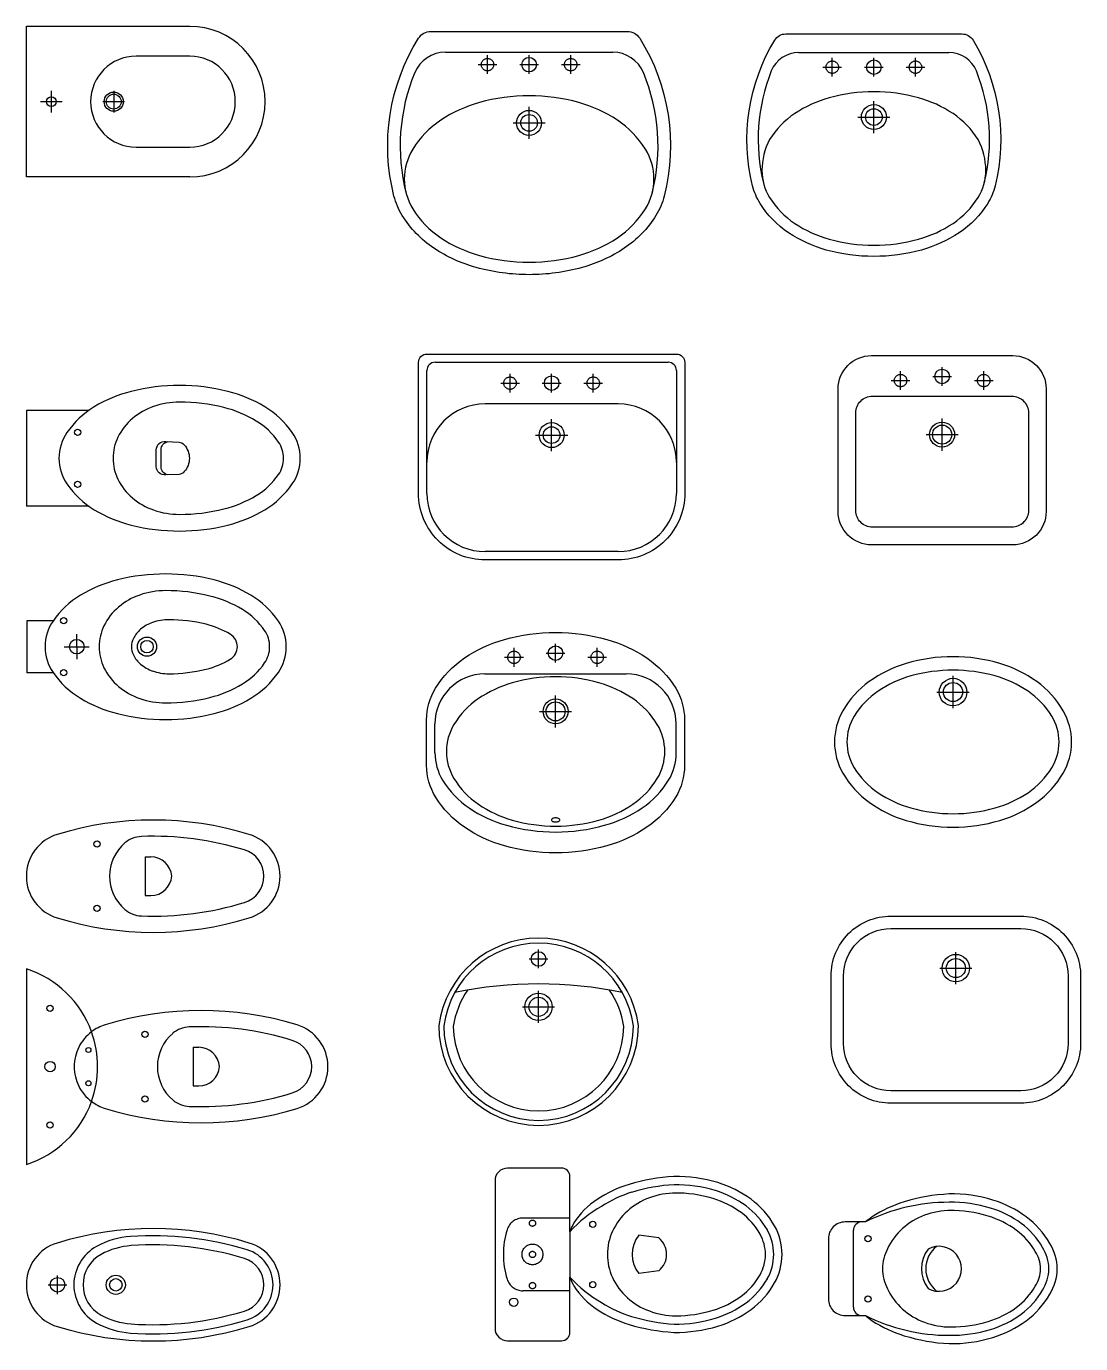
# Model space of a CAD drawing. Header units: millimetres. Extents: x 4.57 to 13.56, y 2.92 to 9.59.
# Drawn here: x 4.586 to 7.121, y 2.921 to 6.088 of the extents above; entities that cross this region are included whole.
import ezdxf

# ---------------------------------------------------------------- set-up
doc = ezdxf.new("R2010")
doc.units = ezdxf.units.MM
doc.linetypes.add('HIDDEN', pattern=[9.525, 6.35, -3.175])

msp = doc.modelspace()

# ---------------------------------------------------------------- linework, layer by layer
at = {"color": 18, "true_color": 0x000000}
for p, q in [((4.5863, 5.7261), (4.5863, 6.0882)), ((4.5863, 6.0882), (4.9792, 6.0882)), ((5.5939, 6.0261), (5.9959, 6.0261)), ((5.6949, 5.9736), (5.6949, 6.0186)), ((5.7949, 5.9736), (5.7949, 6.0186)), ((5.8949, 5.9736), (5.8949, 6.0186)), ((6.4434, 6.0251), (6.804, 6.0251)), ((5.6724, 5.9961), (5.7174, 5.9961)), ((5.7724, 5.9961), (5.8174, 5.9961)), ((5.8724, 5.9961), (5.9174, 5.9961)), ((6.5012, 5.99), (6.5462, 5.99)), ((6.5237, 5.9675), (6.5237, 6.0125)), ((6.6012, 5.99), (6.6462, 5.99)), ((6.6237, 5.9675), (6.6237, 6.0125)), ((6.7012, 5.99), (6.7462, 5.99)), ((6.7237, 5.9675), (6.7237, 6.0125)), ((4.6463, 5.9331), (4.6463, 5.8811)), ((4.6463, 5.9331), (4.6463, 5.8811)), ((4.7963, 5.9331), (4.7963, 5.8811)), ((4.6202, 5.9071), (4.6723, 5.9071)), ((4.7702, 5.9071), (4.8223, 5.9071)), ((5.7949, 5.8176), (5.7949, 5.8947)), ((6.6237, 5.8314), (6.6237, 5.9085)), ((6.5851, 5.87), (6.6622, 5.87)), ((5.7563, 5.8561), (5.8335, 5.8561)), ((4.9792, 5.7261), (4.5863, 5.7261)), ((5.5491, 4.9654), (5.5491, 5.2604)), ((5.5691, 5.2804), (6.1291, 5.2804)), ((6.1491, 5.2604), (6.1491, 4.9654)), ((6.6878, 5.2141), (6.6878, 5.2591)), ((6.7878, 5.2241), (6.7878, 5.2691)), ((6.8878, 5.2141), (6.8878, 5.2591)), ((5.7266, 5.2304), (5.7716, 5.2304)), ((5.7491, 5.2079), (5.7491, 5.2529)), ((5.8266, 5.2304), (5.8716, 5.2304)), ((5.8491, 5.2079), (5.8491, 5.2529)), ((5.9266, 5.2304), (5.9716, 5.2304)), ((5.9491, 5.2079), (5.9491, 5.2529)), ((6.6653, 5.2366), (6.7103, 5.2366)), ((6.7653, 5.2466), (6.8103, 5.2466)), ((6.8653, 5.2366), (6.9103, 5.2366)), ((4.7363, 5.1648), (4.5863, 5.1648)), ((4.5863, 5.1648), (4.5863, 4.9348)), ((4.7363, 5.1648), (4.5863, 5.1648)), ((4.5863, 5.1648), (4.5863, 4.9348)), ((6.0091, 5.1804), (5.6891, 5.1804)), ((5.8491, 5.0669), (5.8491, 5.144)), ((6.7878, 5.068), (6.7878, 5.1452)), ((5.8106, 5.1054), (5.8877, 5.1054)), ((6.7493, 5.1066), (6.8264, 5.1066)), ((4.7363, 4.9348), (4.5863, 4.9348)), ((4.7363, 4.9348), (4.5863, 4.9348)), ((6.0091, 4.8254), (5.6891, 4.8254)), ((4.6509, 4.6591), (4.5878, 4.6591)), ((4.5878, 4.6591), (4.5878, 4.5341)), ((4.7074, 4.5968), (4.7074, 4.6268)), ((4.6774, 4.5968), (4.7374, 4.5968)), ((4.7074, 4.5968), (4.7074, 4.5668)), ((5.7586, 4.5487), (5.7586, 4.5937)), ((5.8586, 4.5587), (5.8586, 4.6037)), ((5.9586, 4.5487), (5.9586, 4.5937)), ((5.7361, 4.5712), (5.7811, 4.5712)), ((5.8361, 4.5812), (5.8811, 4.5812)), ((5.9361, 4.5712), (5.9811, 4.5712)), ((4.6509, 4.5341), (4.5878, 4.5341)), ((5.6886, 4.5312), (6.0286, 4.5312)), ((6.814, 4.4491), (6.814, 4.5263)), ((5.8586, 4.4026), (5.8586, 4.4797)), ((6.7754, 4.4877), (6.8526, 4.4877)), ((5.82, 4.4412), (5.8972, 4.4412)), ((5.5686, 4.3412), (5.5686, 4.4112)), ((6.1486, 4.3412), (6.1486, 4.4112)), ((4.872, 4.0914), (4.872, 3.9986)), ((4.872, 4.0914), (4.8858, 4.0914)), ((4.872, 3.9986), (4.8858, 3.9986)), ((5.8176, 3.8235), (5.8176, 3.8685)), ((5.7951, 3.846), (5.8401, 3.846)), ((6.8208, 3.7855), (6.8208, 3.8627)), ((6.7822, 3.8241), (6.8594, 3.8241)), ((5.8176, 3.6925), (5.8176, 3.7696)), ((5.779, 3.731), (5.8562, 3.731)), ((4.987, 3.6336), (5.0008, 3.6336)), ((4.987, 3.6336), (4.987, 3.5407)), ((4.987, 3.5407), (5.0008, 3.5407)), ((5.893, 3.1903), (5.893, 3.0811)), ((6.1067, 3.1752), (6.0586, 3.1818)), ((6.5744, 3.0087), (6.5744, 3.1937)), ((4.6613, 3.0402), (4.6613, 3.0852)), ((6.1065, 3.0962), (6.0586, 3.0896)), ((4.6388, 3.0627), (4.6838, 3.0627))]:
    msp.add_line(p, q, dxfattribs=at)
at = {"color": 18, "linetype": 'HIDDEN', "true_color": 0x000000}
for p, q in [((5.893, 3.2232), (5.7802, 3.2232)), ((5.893, 3.0482), (5.7802, 3.0482))]:
    msp.add_line(p, q, dxfattribs=at)
at = {"color": 18, "true_color": 0x000000}
for points in [[(5.4701, 5.6801, -0.204894), (5.5292, 6.0597, -0.258586), (5.5588, 6.0761), (6.031, 6.0761, -0.258586), (6.0607, 6.0597, -0.204894), (6.1197, 5.6801, -0.076696), (6.0999, 5.6334, -0.107118), (6.0237, 5.5547, -0.079812), (5.9223, 5.5084, -0.067459), (5.7949, 5.4911, -0.067459), (5.6676, 5.5084, -0.079812), (5.5661, 5.5547, -0.107118), (5.4899, 5.6334, -0.076696)], [(6.8621, 6.0552, -0.199059), (6.9151, 5.7044, -0.076696), (6.8973, 5.6626, -0.107118), (6.8289, 5.592, -0.079812), (6.7379, 5.5504, -0.067459), (6.6237, 5.535, -0.067459), (6.5094, 5.5504, -0.079812), (6.4185, 5.592, -0.107118), (6.3501, 5.6626, -0.076696), (6.3323, 5.7044, -0.199059), (6.3853, 6.0552, -0.258586), (6.4119, 6.07), (6.8354, 6.07, -0.258586)], [(4.9792, 5.7977, 1), (4.9792, 6.0165), (4.8502, 6.0165, 1), (4.8502, 5.7977)], [(6.8928, 5.7413, 0.121923), (6.8744, 5.816, 0.107118), (6.814, 5.8784, 0.079812), (6.7308, 5.9164, 0.067459), (6.6237, 5.9309, 0.067459), (6.5166, 5.9164, 0.079812), (6.4334, 5.8784, 0.107118), (6.373, 5.816, 0.121923), (6.3546, 5.7413, 0.139889), (6.373, 5.6768, 0.107118), (6.4334, 5.6144, 0.079812), (6.5166, 5.5764, 0.067459), (6.6237, 5.5619, 0.067459), (6.7308, 5.5764, 0.079812), (6.814, 5.6144, 0.107118), (6.8744, 5.6768, 0.139889)], [(6.0949, 5.7211, 0.139889), (6.0744, 5.793, 0.107118), (6.007, 5.8626, 0.079812), (5.9143, 5.905, 0.067459), (5.7949, 5.9211, 0.067459), (5.6755, 5.905, 0.079812), (5.5828, 5.8626, 0.107118), (5.5154, 5.793, 0.139889), (5.4949, 5.7211, 0.139889), (5.5154, 5.6493, 0.107118), (5.5828, 5.5797, 0.079812), (5.6755, 5.5373, 0.067459), (5.7949, 5.5211, 0.067459), (5.9143, 5.5373, 0.079812), (6.007, 5.5797, 0.107118), (6.0744, 5.6493, 0.139889)], [(5.5491, 5.3004), (6.1491, 5.3004, -0.414214), (6.1691, 5.2804), (6.1691, 4.9654, -0.414214), (6.0091, 4.8054), (5.6891, 4.8054, -0.414214), (5.5291, 4.9654), (5.5291, 5.2804, -0.414214)], [(6.5378, 4.9216), (6.5378, 5.2166, -0.414214), (6.6178, 5.2966), (6.9578, 5.2966, -0.414214), (7.0378, 5.2166), (7.0378, 4.9216, -0.414214), (6.9578, 4.8416), (6.6178, 4.8416, -0.414214)], [(4.6647, 5.0498, 0.151531), (4.6838, 4.9881, 0.10698), (4.7496, 4.926, 0.074642), (4.8385, 4.8891, 0.061311), (4.9547, 4.8748, 0.061311), (5.0708, 4.8891, 0.074642), (5.1597, 4.926, 0.10698), (5.2255, 4.9881, 0.151531), (5.2447, 5.0498, 0.151531), (5.2255, 5.1114, 0.10698), (5.1597, 5.1735, 0.074642), (5.0708, 5.2105, 0.061311), (4.9547, 5.2248, 0.061311), (4.8385, 5.2105, 0.074642), (4.7496, 5.1735, 0.10698), (4.6838, 5.1114, 0.151531)], [(4.6647, 5.0498, 0.151531), (4.6838, 4.9881, 0.10698), (4.7496, 4.926, 0.074642), (4.8385, 4.8891, 0.061311), (4.9547, 4.8748, 0.061311), (5.0708, 4.8891, 0.074642), (5.1597, 4.926, 0.10698), (5.2255, 4.9881, 0.151531), (5.2447, 5.0498, 0.151531), (5.2255, 5.1114, 0.10698), (5.1597, 5.1735, 0.074642), (5.0708, 5.2105, 0.061311), (4.9547, 5.2248, 0.061311), (4.8385, 5.2105, 0.074642), (4.7496, 5.1735, 0.10698), (4.6838, 5.1114, 0.151531)], [(6.5803, 4.9241), (6.5803, 5.1591, -0.414214), (6.6203, 5.1991), (6.9553, 5.1991, -0.414214), (6.9953, 5.1591), (6.9953, 4.9241, -0.414214), (6.9553, 4.8841), (6.6203, 4.8841, -0.414214)], [(4.9215, 5.0098, -0.454912), (4.8987, 5.0296), (4.8987, 5.0498), (4.8987, 5.07, -0.454912), (4.9215, 5.0899), (4.9536, 5.0887, -0.180117), (4.9659, 5.0821, -0.182238), (4.9781, 5.0498, -0.182238), (4.9659, 5.0176, -0.180117), (4.9536, 5.0109)], [(4.9215, 5.0098, -0.454912), (4.8987, 5.0296), (4.8987, 5.0498), (4.8987, 5.07, -0.454912), (4.9215, 5.0899), (4.9536, 5.0887, -0.180117), (4.9659, 5.0821, -0.182238), (4.9781, 5.0498, -0.182238), (4.9659, 5.0176, -0.180117), (4.9536, 5.0109)], [(4.6312, 4.5966, 0.151531), (4.6504, 4.5349, 0.10698), (4.7162, 4.4729, 0.074642), (4.8051, 4.4359, 0.061311), (4.9212, 4.4216, 0.061311), (5.0374, 4.4359, 0.074642), (5.1263, 4.4729, 0.10698), (5.1921, 4.5349, 0.151531), (5.2112, 4.5966, 0.151531), (5.1921, 4.6583, 0.10698), (5.1263, 4.7204, 0.074642), (5.0374, 4.7573, 0.061311), (4.9212, 4.7716, 0.061311), (4.8051, 4.7573, 0.074642), (4.7162, 4.7204, 0.10698), (4.6504, 4.6583, 0.151531)], [(4.9212, 4.4616, 0.061311), (5.0277, 4.4747, 0.074642), (5.1056, 4.5071, 0.10698), (5.1591, 4.5576, 0.151531), (5.1712, 4.5966, 0.151531), (5.1591, 4.6357, 0.10698), (5.1056, 4.6861, 0.074642), (5.0277, 4.7185, 0.061311), (4.9212, 4.7316, 0.084254), (4.8588, 4.721, 0.091411), (4.8081, 4.6921, 0.103766), (4.7729, 4.6471, 0.114587), (4.7612, 4.5966, 0.114587), (4.7729, 4.5461, 0.103766), (4.8081, 4.5012, 0.091411), (4.8588, 4.4722, 0.084254)], [(5.8586, 4.6312, -0.068497), (5.9818, 4.6142, -0.080636), (6.0778, 4.5696, -0.107052), (6.1473, 4.4968, -0.138068), (6.1686, 4.4212), (6.1686, 4.3112, -0.138068), (6.1473, 4.2355, -0.107052), (6.0778, 4.1627, -0.080636), (5.9818, 4.1181, -0.068497), (5.8586, 4.1012, -0.068497), (5.7354, 4.1181, -0.080636), (5.6394, 4.1627, -0.107052), (5.5699, 4.2355, -0.138068), (5.5486, 4.3112), (5.5486, 4.4212, -0.138068), (5.5699, 4.4968, -0.107052), (5.6394, 4.5696, -0.080636), (5.7354, 4.6142, -0.068497)], [(7.099, 4.3677, 0.131368), (7.079, 4.4424, 0.10659), (7.0155, 4.5127, 0.083693), (6.9267, 4.5563, 0.072519), (6.814, 4.5727, 0.072519), (6.7012, 4.5563, 0.083693), (6.6125, 4.5127, 0.10659), (6.549, 4.4424, 0.131368), (6.529, 4.3677, 0.131368), (6.549, 4.293, 0.10659), (6.6125, 4.2228, 0.083693), (6.7012, 4.1792, 0.072519), (6.814, 4.1627, 0.072519), (6.9267, 4.1792, 0.083693), (7.0155, 4.2228, 0.10659), (7.079, 4.293, 0.131368)], [(7.069, 4.3677, 0.138227), (7.0515, 4.4299, 0.107059), (6.9943, 4.4897, 0.080564), (6.9153, 4.5263, 0.068406), (6.814, 4.5402, 0.068406), (6.7126, 4.5263, 0.080564), (6.6337, 4.4897, 0.107059), (6.5765, 4.4299, 0.138227), (6.559, 4.3677, 0.138227), (6.5765, 4.3056, 0.107059), (6.6337, 4.2457, 0.080564), (6.7126, 4.2092, 0.068406), (6.814, 4.1952, 0.068406), (6.9153, 4.2092, 0.080564), (6.9943, 4.2457, 0.107059), (7.0515, 4.3056, 0.138227)], [(5.8586, 4.5244, 0.069135), (5.7544, 4.5099, 0.081135), (5.673, 4.4718, 0.107), (5.6142, 4.4097, 0.136968), (5.5961, 4.3449, 0.136968), (5.6142, 4.28, 0.107), (5.673, 4.2179, 0.081135), (5.7544, 4.1798, 0.069135), (5.8586, 4.1653, 0.069135), (5.9629, 4.1798, 0.081135), (6.0442, 4.2179, 0.107), (6.103, 4.28, 0.136968), (6.1211, 4.3449, 0.136968), (6.103, 4.4097, 0.107), (6.0442, 4.4718, 0.081135), (5.9629, 4.5099, 0.069135)], [(5.8686, 4.1803, 0.174705), (5.868, 4.182, 0.104203), (5.8657, 4.1838, 0.064948), (5.8627, 4.1849, 0.051099), (5.8586, 4.1853, 0.051099), (5.8546, 4.1849, 0.064948), (5.8515, 4.1838, 0.104203), (5.8492, 4.182, 0.174705), (5.8486, 4.1803, 0.174705), (5.8492, 4.1786, 0.104203), (5.8515, 4.1768, 0.064948), (5.8546, 4.1757, 0.051099), (5.8586, 4.1753, 0.051099), (5.8627, 4.1757, 0.064948), (5.8657, 4.1768, 0.104203), (5.868, 4.1786, 0.174705)], [(4.6605, 4.1454, 0.73913), (4.6605, 3.9446, 0.15), (5.1221, 3.9446, 0.73913), (5.1221, 4.1454, 0.15)], [(6.5208, 3.6431), (6.5208, 3.8051, -0.414214), (6.6648, 3.9491), (6.9768, 3.9491, -0.414214), (7.1208, 3.8051), (7.1208, 3.6431, -0.414214), (6.9768, 3.4991), (6.6648, 3.4991, -0.414214)], [(6.0576, 3.686, 0.875), (5.5776, 3.686, 1)], [(6.5508, 3.6431), (6.5508, 3.8051, -0.414214), (6.6648, 3.9191), (6.9768, 3.9191, -0.414214), (7.0908, 3.8051), (7.0908, 3.6431, -0.414214), (6.9768, 3.5291), (6.6648, 3.5291, -0.414214)], [(4.5863, 3.8221), (4.5863, 3.3521, 0.232549), (4.743, 3.5033, 0.087368), (4.7755, 3.4868, 0.15), (5.2371, 3.4868, 0.73913), (5.2371, 3.6875, 0.15), (4.7755, 3.6875, 0.087368), (4.743, 3.671, 0.232549)], [(5.9584, 3.0035, 0.071452), (6.0352, 2.9674, 0.060351), (6.143, 2.9483, 0.077719), (6.2487, 2.9632, 0.084797), (6.3284, 3.0031, 0.106336), (6.3851, 3.0672, 0.128963), (6.403, 3.1357, 0.128963), (6.3851, 3.2043, 0.106336), (6.3284, 3.2683, 0.084797), (6.2487, 3.3082, 0.077719), (6.143, 3.3232, 0.060351), (6.0352, 3.3041, 0.071452), (5.9584, 3.268, 0.106428), (5.9027, 3.2114, 0.067157), (5.893, 3.1903), (5.893, 3.3232, 0.414214), (5.873, 3.3432), (5.743, 3.3432, 0.414214), (5.713, 3.3132), (5.713, 2.9582, 0.414214), (5.743, 2.9282), (5.873, 2.9282, 0.414214), (5.893, 2.9482), (5.893, 3.0811, 0.067157), (5.9027, 3.06, 0.106428)], [(6.5944, 2.9887), (6.6032, 2.9887, 0.02736), (6.6197, 2.9764, 0.071452), (6.6966, 2.9403, 0.060351), (6.8044, 2.9212, 0.077719), (6.9101, 2.9362, 0.084797), (6.9897, 2.9761, 0.106336), (7.0464, 3.0401, 0.143602), (7.0644, 3.1012, 0.143602), (7.0464, 3.1622, 0.106336), (6.9897, 3.2262, 0.084797), (6.9101, 3.2662, 0.077719), (6.8044, 3.2811, 0.060351), (6.6966, 3.262, 0.071452), (6.6197, 3.2259, 0.02736), (6.6032, 3.2137), (6.5944, 3.2137), (6.5544, 3.2137, 0.414214), (6.5144, 3.1737), (6.5144, 3.0287, 0.414214), (6.5544, 2.9887)], [(4.6605, 3.1631, 0.73913), (4.6605, 2.9623, 0.15), (5.1221, 2.9623, 0.73913), (5.1221, 3.1631, 0.15)], [(4.7553, 3.1549, 0.593988), (4.7553, 2.9705, 0.107436), (4.8369, 2.9466, 0.092386), (5.1171, 2.9786, 0.73913), (5.1171, 3.1468, 0.092386), (4.8369, 3.1788, 0.107436)], [(4.7659, 3.1356, 0.593988), (4.7659, 2.9898, 0.107436), (4.8384, 2.9686, 0.092386), (5.1106, 2.9996, 0.73913), (5.1106, 3.1258, 0.092386), (4.8384, 3.1568, 0.107436)]]:
    msp.add_lwpolyline(points, format="xyb", close=True, dxfattribs=at)
for points in [[(4.9547, 5.1848, 0.084254), (4.8923, 5.1742, 0.091411), (4.8415, 5.1452, 0.103766), (4.8064, 5.1002, 0.114587), (4.7947, 5.0498, 0.114587), (4.8064, 4.9993, 0.103766), (4.8415, 4.9543, 0.091411), (4.8923, 4.9254, 0.084254), (4.9547, 4.9148, 0.084254)], [(4.9547, 5.1848, 0.084254), (4.8923, 5.1742, 0.091411), (4.8415, 5.1452, 0.103766), (4.8064, 5.1002, 0.114587), (4.7947, 5.0498, 0.114587), (4.8064, 4.9993, 0.103766), (4.8415, 4.9543, 0.091411), (4.8923, 4.9254, 0.084254), (4.9547, 4.9148, 0.084254)], [(4.9547, 4.9148, 0.061311), (5.0611, 4.9279, 0.074642), (5.1391, 4.9603, 0.10698), (5.1926, 5.0107, 0.151531), (5.2047, 5.0498, 0.151531), (5.1926, 5.0888, 0.10698), (5.1391, 5.1393, 0.074642), (5.0611, 5.1717, 0.061311), (4.9547, 5.1848, 0.061311)], [(4.9547, 4.9148, 0.061311), (5.0611, 4.9279, 0.074642), (5.1391, 4.9603, 0.10698), (5.1926, 5.0107, 0.151531), (5.2047, 5.0498, 0.151531), (5.1926, 5.0888, 0.10698), (5.1391, 5.1393, 0.074642), (5.0611, 5.1717, 0.061311), (4.9547, 5.1848, 0.061311)], [(4.9263, 5.01, -0.359897), (4.91, 5.0296), (4.91, 5.0498), (4.91, 5.07, -0.359897), (4.9263, 5.0897)], [(4.9263, 5.01, -0.359897), (4.91, 5.0296), (4.91, 5.0498), (4.91, 5.07, -0.359897), (4.9263, 5.0897)], [(5.5686, 4.3412, 0.138068), (5.587, 4.2759, 0.107052), (5.6506, 4.2092, 0.080636), (5.7408, 4.1674, 0.068497), (5.8586, 4.1512, 0.068497)], [(5.8586, 4.1512, 0.068497), (5.9764, 4.1674, 0.080636), (6.0666, 4.2092, 0.107052), (6.1302, 4.2759, 0.138068), (6.1486, 4.3412, 0.138068)], [(6.148, 3.2832, 0.08889), (6.0841, 3.2718, 0.093982), (6.0314, 3.24, 0.102212), (5.9953, 3.1913, 0.108904), (5.983, 3.1357, 0.108904), (5.9953, 3.0801, 0.102212), (6.0314, 3.0314, 0.093982), (6.0841, 2.9997, 0.08889), (6.148, 2.9882, 0.08889)], [(6.148, 2.9882, 0.074046), (6.2371, 3.0015, 0.084797), (6.3047, 3.0354, 0.106336), (6.3502, 3.0868, 0.128963), (6.363, 3.1357, 0.128963), (6.3502, 3.1847, 0.106336), (6.3047, 3.2361, 0.084797), (6.2371, 3.27, 0.077719), (6.1436, 3.2832, 0.077719)], [(6.8094, 3.2412, 0.08889), (6.7454, 3.2297, 0.093982), (6.6927, 3.198, 0.102212), (6.6567, 3.1493, 0.124912), (6.6444, 3.1012, 0.124912), (6.6567, 3.053, 0.102212), (6.6927, 3.0044, 0.093982), (6.7454, 2.9726, 0.08889), (6.8094, 2.9612, 0.093652)], [(6.8047, 2.9412, 0.077719), (6.9043, 2.9553, 0.084797), (6.9779, 2.9922, 0.106336), (7.029, 3.0499, 0.146363), (7.0444, 3.1012, 0.146363), (7.029, 3.1524, 0.106336), (6.9779, 3.2101, 0.084797), (6.9043, 3.247, 0.077719), (6.8047, 3.2611, 0.081363)], [(6.8094, 2.9612, 0.074046), (6.8985, 2.9744, 0.084797), (6.966, 3.0083, 0.106336), (7.0116, 3.0597, 0.150408), (7.0244, 3.1012, 0.150408), (7.0116, 3.1426, 0.106336), (6.966, 3.194, 0.084797), (6.8985, 3.2279, 0.077719), (6.805, 3.2411, 0.081882)]]:
    msp.add_lwpolyline(points, format="xyb", dxfattribs=at)
at = {"color": 18, "linetype": 'HIDDEN', "true_color": 0x000000}
for centre, radius in [((5.6949, 5.9961), 0.015), ((5.8949, 5.9961), 0.015), ((6.5237, 5.99), 0.015), ((6.7237, 5.99), 0.015), ((5.7491, 5.2304), 0.015), ((5.9491, 5.2304), 0.015), ((6.6878, 5.2366), 0.015), ((6.8878, 5.2366), 0.015), ((5.7586, 4.5712), 0.015), ((5.9586, 4.5712), 0.015), ((5.803, 3.2107), 0.0075), ((5.803, 3.1357), 0.025), ((5.803, 3.1357), 0.0075), ((5.803, 3.0607), 0.0075)]:
    msp.add_circle(centre, radius, dxfattribs=at)
at = {"color": 18, "true_color": 0x000000}
for centre, radius in [((5.7949, 5.9961), 0.0175), ((6.6237, 5.99), 0.0175), ((4.7963, 5.9071), 0.023), ((4.7963, 5.9071), 0.018), ((4.6463, 5.9071), 0.0115), ((6.6237, 5.87), 0.03), ((5.7949, 5.8561), 0.03), ((5.7949, 5.8561), 0.02), ((6.6237, 5.87), 0.02), ((6.7878, 5.2466), 0.0175), ((5.8491, 5.2304), 0.0175), ((5.8491, 5.1054), 0.03), ((6.7878, 5.1066), 0.03), ((4.7095, 5.1123), 0.0075), ((4.7095, 5.1123), 0.0075), ((5.8491, 5.1054), 0.02), ((6.7878, 5.1066), 0.023), ((4.7095, 4.9873), 0.0075), ((4.7095, 4.9873), 0.0075), ((4.6761, 4.6591), 0.0075), ((4.7074, 4.5968), 0.0175), ((4.8763, 4.5968), 0.023), ((4.8763, 4.5968), 0.015), ((5.8586, 4.5812), 0.0175), ((4.6761, 4.5341), 0.0075), ((6.814, 4.4877), 0.033), ((6.814, 4.4877), 0.023), ((5.8586, 4.4412), 0.03), ((5.8586, 4.4412), 0.023), ((4.7563, 4.1225), 0.0075), ((4.7563, 3.9675), 0.0075), ((5.8176, 3.846), 0.0175), ((6.8208, 3.8241), 0.033), ((6.8208, 3.8241), 0.023), ((5.8176, 3.731), 0.033), ((5.8176, 3.731), 0.023), ((4.6434, 3.7271), 0.0075), ((4.8713, 3.6646), 0.0075), ((4.7355, 3.6271), 0.006), ((4.6434, 3.5871), 0.0125), ((4.7355, 3.5471), 0.006), ((4.8713, 3.5096), 0.0075), ((4.6434, 3.4471), 0.0075), ((5.948, 3.2082), 0.0075), ((6.6094, 3.1737), 0.0075), ((4.6613, 3.0627), 0.0175), ((4.8013, 3.0627), 0.023), ((4.8013, 3.0627), 0.015), ((5.948, 3.0632), 0.0075), ((5.758, 3.0207), 0.01), ((6.6094, 3.0287), 0.0075)]:
    msp.add_circle(centre, radius, dxfattribs=at)
for centre, radius, start, end in [((4.9792, 5.9071), 0.181, 270, 90), ((5.5939, 5.9461), 0.08, 90, 157.4161), ((5.9959, 5.9461), 0.08, 22.5839, 90), ((6.4434, 5.9533), 0.0718, 90, 157.4161), ((6.804, 5.9533), 0.0718, 22.5839, 90), ((5.9434, 5.8008), 0.4585, 157.4161, 194.3104), ((5.6464, 5.8008), 0.4585, 345.6896, 22.5839), ((6.7889, 5.8167), 0.4433, 158.2563, 193.7825), ((6.4585, 5.8167), 0.4433, 346.2175, 21.7437), ((5.5691, 5.2604), 0.02, 90, 180), ((6.1291, 5.2604), 0.02, 0, 90), ((5.6891, 5.0404), 0.14, 90, 180), ((6.0091, 5.0404), 0.14, 0, 90), ((5.6891, 4.9654), 0.14, 180, 270), ((6.0091, 4.9654), 0.14, 270, 0), ((4.929, 4.5425), 0.1191, 90, 109.2641), ((4.929, 4.2927), 0.3689, 75.9661, 90), ((4.9055, 4.5858), 0.069, 130.156, 153.8527), ((4.9197, 4.569), 0.0911, 109.2641, 130.156), ((4.9665, 4.4427), 0.2143, 59.1416, 75.9661), ((5.0585, 4.5966), 0.035, 300.8584, 59.1416), ((4.8835, 4.5966), 0.0445, 153.8527, 180), ((4.8835, 4.5966), 0.0445, 180, 206.1473), ((4.9055, 4.6074), 0.069, 206.1473, 229.844), ((4.9665, 4.7505), 0.2143, 284.0339, 300.8584), ((4.9197, 4.6243), 0.0911, 229.844, 250.7359), ((4.929, 4.6508), 0.1191, 250.7359, 270), ((4.929, 4.9006), 0.3689, 270, 284.0339), ((5.6886, 4.4112), 0.12, 90, 180), ((6.0286, 4.4112), 0.12, 0, 90), ((4.8913, 4.045), 0.105, 130.2934, 229.7066), ((4.8654, 4.0755), 0.065, 92.1716, 130.2934), ((4.8913, 3.3933), 0.7477, 72.9385, 92.1716), ((4.8858, 4.0414), 0.05, 4.0944, 90), ((5.0913, 4.045), 0.066, 287.0615, 72.9385), ((4.8858, 4.0486), 0.05, 270, 355.9056), ((4.8654, 4.0145), 0.065, 229.7066, 267.8284), ((4.8913, 4.6967), 0.7477, 267.8284, 287.0615), ((5.8176, 3.6539), 0.2301, 7.8274, 172.1726), ((5.8176, 3.6539), 0.2071, 145.4478, 171.7259), ((5.8176, 2.786), 1, 78.3914, 101.6086), ((5.8176, 3.6539), 0.2071, 8.2741, 34.5522), ((4.9804, 3.6177), 0.065, 92.1716, 130.2934), ((5.0063, 2.9355), 0.7477, 72.9385, 92.1716), ((5.8176, 3.686), 0.228, 180.201, 359.799), ((5.8176, 3.686), 0.205, 180.6522, 359.3478), ((4.5109, 3.5871), 0.2468, 340.1449, 19.8551), ((5.0063, 3.5871), 0.105, 130.2934, 229.7066), ((5.2063, 3.5871), 0.066, 287.0615, 72.9385), ((5.0008, 3.5836), 0.05, 4.0944, 90), ((5.0008, 3.5907), 0.05, 270, 355.9056), ((5.0063, 4.2388), 0.7477, 267.8284, 287.0615), ((4.9804, 3.5566), 0.065, 229.7066, 267.8284), ((6.1681, 2.8689), 0.435, 93.1593, 106.9739), ((6.148, 2.9776), 0.3256, 73.0609, 90.8371), ((6.1224, 3.0184), 0.2787, 106.9739, 123.3218), ((6.1717, 3.0552), 0.2444, 53.6732, 73.0609), ((6.1139, 2.9919), 0.2969, 119.1415, 138.0693), ((6.2079, 3.1045), 0.1833, 29.3939, 53.6732), ((6.8047, 2.8097), 0.4514, 90, 116.5102), ((6.5944, 3.1937), 0.02, 90, 180), ((6.1179, 3.1357), 0.0751, 142.138, 217.862), ((6.0744, 3.1358), 0.0509, 308.9645, 50.6871), ((6.2633, 3.1357), 0.1197, 0, 29.3939), ((6.2633, 3.1357), 0.1197, 330.6061, 0), ((6.8169, 3.1012), 0.0785, 142.7595, 217.2405), ((6.8169, 3.1012), 0.0685, 128.2486, 231.7514), ((6.7803, 3.1012), 0.0541, 241.3994, 118.6006), ((6.1139, 3.2795), 0.2969, 221.9307, 240.8585), ((6.2079, 3.1669), 0.1833, 306.3268, 330.6061), ((6.1224, 3.253), 0.2787, 236.6782, 253.0261), ((6.1717, 3.2162), 0.2444, 286.9391, 306.3268), ((6.5944, 3.0087), 0.02, 180, 270), ((6.1681, 3.4026), 0.435, 253.0261, 266.8407), ((6.148, 3.2939), 0.3256, 269.1629, 286.9391), ((6.8047, 3.3926), 0.4514, 243.4898, 270)]:
    msp.add_arc(centre, radius, start, end, dxfattribs=at)
at = {"color": 18, "linetype": 'HIDDEN', "true_color": 0x000000}
for centre, radius, start, end in [((4.8063, 3.5871), 0.105, 127.034, 232.966), ((5.7802, 3.1832), 0.04, 90, 162.8851), ((5.9344, 3.1357), 0.2014, 162.8851, 197.1149), ((5.7802, 3.0882), 0.04, 197.1149, 270)]:
    msp.add_arc(centre, radius, start, end, dxfattribs=at)

doc.saveas('drawing.dxf')
